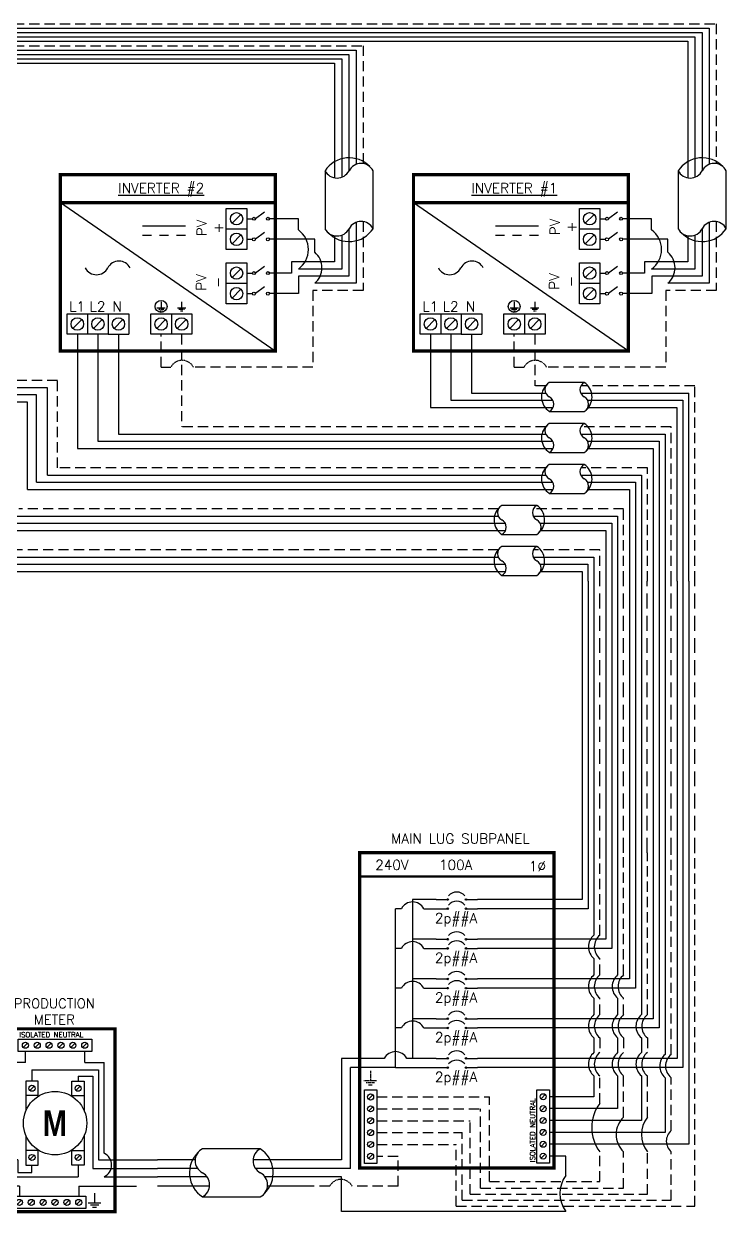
# Model space of a CAD drawing. Header units: feet. Extents: x 9859 to 10652, y 16033 to 16582.
# Drawn here: x 10474.3 to 10652.3, y 16256.8 to 16558 of the extents above; entities that cross this region are included whole.
import ezdxf

# ---------------------------------------------------------------- set-up
doc = ezdxf.new("R2010")
doc.units = ezdxf.units.FT
doc.header["$MEASUREMENT"] = 0
doc.linetypes.add('HIDDEN', pattern=[0.375, 0.25, -0.125])
for name, color, linetype in [('ONE LINE BLOCKS', 7, 'Continuous'), ('TABLES', 7, 'Continuous'), ('TEXT', 7, 'Continuous'), ('Z - TITLEBLOCK TXT', 7, 'Continuous')]:
    doc.layers.add(name, color=color, linetype=linetype)
doc.styles.add('ONE LINE TXT', font='techb___.ttf')
doc.styles.get("Standard").update_dxf_attribs({"font": 'simplex.shx'})

# ---------------------------------------------------------------- blocks, each defined once
blk = doc.blocks.new('*U18')
at = {"color": 7, "linetype": 'Continuous'}
for p, q in [((-628.73, -1.61), (-2.62, -1.61)), ((-2.62, -1.61), (-2.62, -51.53)), ((-628.73, -4.82), (-7.87, -4.82)), ((-7.87, -4.82), (-7.87, -56.2)), ((-628.73, -9.64), (-132.05, -9.65)), ((-628.73, -12.86), (-137.3, -12.86)), ((-137.3, -12.86), (-137.3, -56.2)), ((-132.05, -9.65), (-132.05, -51.53)), ((-143.43, -53.85), (-143.43, -75.09)), ((-125.81, -75.09), (-125.81, -53.85)), ((-14, -53.85), (-14, -75.09)), ((3.63, -75.09), (3.63, -53.85)), ((-153.18, -71.46), (-163.81, -71.46)), ((-153.18, -75.56), (-153.18, -71.46)), ((-132.05, -72.78), (-132.05, -95.11)), ((-23.75, -71.46), (-34.38, -71.46)), ((-23.75, -75.56), (-23.75, -71.46)), ((-2.62, -72.78), (-2.62, -95.11)), ((-137.3, -77.45), (-137.3, -89.87)), ((-7.87, -77.45), (-7.87, -89.87)), ((-147.22, -78.99), (-163.81, -78.99)), ((-147.22, -83.72), (-147.22, -78.99)), ((-17.79, -78.99), (-34.38, -78.99)), ((-17.79, -83.72), (-17.79, -78.99)), ((-137.3, -89.87), (-153.18, -89.87)), ((-7.87, -89.87), (-23.75, -89.87)), ((-132.05, -95.11), (-147.22, -95.11)), ((-2.62, -95.11), (-17.79, -95.11)), ((-234.22, -113.78), (-234.22, -155.6)), ((-104.79, -113.78), (-104.79, -140.58)), ((-48.42, -131.42), (-61.23, -131.42)), ((-252.46, -138.64), (-363.66, -138.64)), ((-252.46, -170.63), (-252.46, -138.64)), ((-104.79, -140.58), (-59.86, -140.58)), ((-61.23, -142.05), (-48.42, -142.05)), ((-47.05, -140.58), (-14.42, -140.58)), ((-14.42, -140.58), (-14.42, -204.29)), ((-48.42, -146.44), (-61.23, -146.44)), ((-234.22, -155.6), (-59.86, -155.6)), ((-47.05, -155.6), (-23.12, -155.6)), ((-23.12, -155.6), (-23.12, -204.29)), ((-61.23, -157.08), (-48.42, -157.08)), ((-48.42, -161.47), (-61.23, -161.47)), ((-252.46, -170.63), (-59.86, -170.63)), ((-61.23, -172.1), (-48.42, -172.1)), ((-47.05, -170.63), (-31.82, -170.63)), ((-31.82, -170.63), (-31.82, -204.29)), ((-65.82, -176.49), (-78.63, -176.49)), ((-266.54, -185.65), (-77.27, -185.65)), ((-78.63, -187.13), (-65.82, -187.13)), ((-64.45, -185.65), (-40.52, -185.65)), ((-40.52, -185.65), (-40.52, -204.29)), ((-65.82, -191.52), (-78.63, -191.52)), ((-280.35, -200.68), (-77.27, -200.68)), ((-78.63, -202.15), (-65.82, -202.15)), ((-64.45, -200.68), (-49.22, -200.68)), ((-49.22, -200.68), (-49.22, -204.29))]:
    blk.add_line(p, q, dxfattribs=at)
at = {"color": 253, "linetype": 'Continuous'}
for p, q in [((-628.73, -3.21), (-5.24, -3.22)), ((-5.24, -3.22), (-5.24, -53.95)), ((-628.73, -6.43), (-10.49, -6.43)), ((-10.49, -6.43), (-10.49, -56.43)), ((-628.73, -11.25), (-134.67, -11.25)), ((-134.67, -11.25), (-134.67, -53.95)), ((-628.73, -14.47), (-139.92, -14.47)), ((-139.92, -14.47), (-139.92, -56.43)), ((-139.92, -77.68), (-139.92, -87.25)), ((-134.67, -75.19), (-134.67, -92.49)), ((-10.49, -77.68), (-10.49, -87.25)), ((-5.24, -75.19), (-5.24, -92.49)), ((-155.76, -91.36), (-163.81, -91.36)), ((-139.92, -87.25), (-155.76, -87.25)), ((-155.76, -87.25), (-155.76, -91.36)), ((-26.32, -91.36), (-34.38, -91.36)), ((-10.49, -87.25), (-26.32, -87.25)), ((-26.32, -87.25), (-26.32, -91.36)), ((-134.67, -92.49), (-153.13, -92.49)), ((-153.13, -92.49), (-153.13, -98.89)), ((-5.24, -92.49), (-23.7, -92.49)), ((-23.7, -92.49), (-23.7, -98.89)), ((-153.13, -98.89), (-163.81, -98.89)), ((-23.7, -98.89), (-34.38, -98.89)), ((-219.15, -113.78), (-219.15, -150.34)), ((-89.72, -113.78), (-89.72, -135.32)), ((-245.18, -133.38), (-348.59, -133.38)), ((-245.18, -165.37), (-245.18, -133.38)), ((-89.72, -135.32), (-62.57, -135.32)), ((-49.75, -135.32), (-10.07, -135.32)), ((-10.07, -204.29), (-10.07, -135.32)), ((-219.15, -150.34), (-62.57, -150.34)), ((-49.75, -150.34), (-18.77, -150.34)), ((-18.77, -150.34), (-18.77, -204.29)), ((-245.18, -165.37), (-62.57, -165.37)), ((-49.75, -165.37), (-27.47, -165.37)), ((-27.47, -165.37), (-27.47, -204.29)), ((-259.25, -180.39), (-79.97, -180.39)), ((-67.16, -180.39), (-36.17, -180.39)), ((-36.17, -180.39), (-36.17, -204.29)), ((-273.07, -195.42), (-79.97, -195.42)), ((-67.16, -195.42), (-44.87, -195.42)), ((-44.87, -195.42), (-44.87, -204.29))]:
    blk.add_line(p, q, dxfattribs=at)
at = {"color": 10, "linetype": 'Continuous'}
for p, q in [((-226.69, -113.78), (-226.69, -152.97)), ((-97.26, -113.78), (-97.26, -137.95)), ((-249.24, -136.01), (-356.12, -136.01)), ((-249.24, -168), (-249.24, -136.01)), ((-97.26, -137.95), (-59.99, -137.95)), ((-47.18, -137.95), (-12.24, -137.95)), ((-12.24, -137.95), (-12.24, -204.29)), ((-226.69, -152.97), (-59.99, -152.97)), ((-47.18, -152.97), (-20.94, -152.97)), ((-20.94, -152.97), (-20.94, -204.29)), ((-249.24, -168), (-59.99, -168)), ((-47.18, -168), (-29.64, -168)), ((-29.64, -168), (-29.64, -204.29)), ((-263.31, -183.02), (-77.39, -183.02)), ((-64.58, -183.02), (-38.34, -183.02)), ((-38.34, -183.02), (-38.34, -204.29)), ((-277.13, -198.05), (-77.39, -198.05)), ((-64.58, -198.05), (-47.04, -198.05)), ((-47.04, -198.05), (-47.04, -204.29))]:
    blk.add_line(p, q, dxfattribs=at)
at = {"color": 7, "linetype": 'Continuous'}
for centre, radius, start, end in [((-134.62, -59.7), 10.58, 43.9732, 146.4265), ((-5.19, -59.7), 10.58, 43.9732, 146.4265), ((-134.62, -69.24), 10.58, 223.9732, 326.4265), ((-5.19, -69.24), 10.58, 223.9732, 326.4265), ((-57.7, -136.74), 6.38, 133.9732, 236.4265), ((-51.94, -136.74), 6.38, 313.9732, 56.4265), ((-57.7, -151.76), 6.38, 133.9732, 236.4265), ((-51.94, -151.76), 6.38, 313.9732, 56.4265), ((-57.7, -166.79), 6.38, 133.9732, 236.4265), ((-51.94, -166.79), 6.38, 313.9732, 56.4265), ((-75.1, -181.81), 6.38, 133.9732, 236.4265), ((-69.34, -181.81), 6.38, 313.9732, 56.4265), ((-69.34, -196.83), 6.38, 313.9732, 56.4265), ((-75.1, -196.83), 6.38, 133.9732, 236.4265)]:
    blk.add_arc(centre, radius, start, end, dxfattribs=at)
at = {"layer": 'ONE LINE BLOCKS', "lineweight": 50, "const_width": 1.19}
for points in [[(-240.44, -119.95), (-240.44, -55.29), (-161.67, -55.29), (-161.67, -119.95)], [(-240.44, -65.58), (-240.44, -55.29), (-161.67, -55.29), (-161.67, -65.58)], [(-111.01, -119.95), (-111.01, -55.29), (-32.24, -55.29), (-32.24, -119.95)], [(-111.01, -65.58), (-111.01, -55.29), (-32.24, -55.29), (-32.24, -65.58)]]:
    blk.add_lwpolyline(points, close=True, dxfattribs=at)
at = {"layer": 'TEXT', "color": 92, "linetype": 'HIDDEN', "ltscale": 15}
for p, q in [((-628.73, 0), (0, 0)), ((0, 0), (0, -51.24)), ((-628.73, -8.04), (-129.43, -8.04)), ((-129.43, -8.04), (-129.43, -51.24)), ((-129.43, -72.49), (-129.43, -97.74)), ((0, -72.49), (0, -97.74)), ((-129.43, -97.74), (-147.94, -97.74)), ((-147.94, -97.74), (-147.94, -125.82)), ((0, -97.74), (-18.51, -97.74)), ((-18.51, -97.74), (-18.51, -125.82)), ((-203.52, -125.82), (-203.52, -113.78)), ((-195.98, -113.78), (-195.98, -147.71)), ((-74.09, -125.82), (-74.09, -113.78)), ((-66.55, -113.78), (-66.55, -132.69)), ((-203.52, -125.82), (-199.92, -125.82)), ((-147.94, -125.82), (-191.68, -125.82)), ((-74.09, -125.82), (-70.48, -125.82)), ((-18.51, -125.82), (-62.25, -125.82)), ((-241.54, -130.75), (-325.41, -130.75)), ((-241.54, -162.74), (-241.54, -130.75)), ((-62.5, -132.69), (-66.55, -132.69)), ((-7.89, -132.69), (-49.68, -132.69)), ((-7.89, -204.29), (-7.89, -132.69)), ((-62.5, -147.71), (-195.98, -147.71)), ((-16.59, -147.71), (-49.68, -147.71)), ((-16.59, -204.29), (-16.59, -147.71)), ((-62.5, -162.74), (-241.54, -162.74)), ((-25.29, -162.74), (-49.68, -162.74)), ((-25.29, -204.29), (-25.29, -162.74)), ((-79.9, -177.76), (-255.61, -177.76)), ((-33.99, -177.76), (-67.08, -177.76)), ((-33.99, -204.29), (-33.99, -177.76)), ((-79.9, -192.79), (-269.43, -192.79)), ((-42.69, -192.79), (-67.08, -192.79)), ((-42.69, -204.29), (-42.69, -192.79))]:
    blk.add_line(p, q, dxfattribs=at)
at = {"layer": 'TEXT', "color": 92, "linetype": 'Continuous', "flags": 128}
for points in [[(-205.05, -104.14), (-201.98, -104.14)], [(-203.52, -101.84), (-203.52, -104.14)], [(-197.52, -104.14), (-194.45, -104.14)], [(-195.98, -101.84), (-195.98, -104.14)], [(-75.62, -104.14), (-72.55, -104.14)], [(-74.08, -101.84), (-74.09, -104.14)], [(-68.09, -104.14), (-65.02, -104.14)], [(-66.55, -101.84), (-66.55, -104.14)], [(-73.08, -104.71), (-75.09, -104.71)], [(-65.55, -104.71), (-67.56, -104.71)]]:
    blk.add_lwpolyline(points, dxfattribs=at)
at = {"layer": 'TEXT', "color": 92, "linetype": 'HIDDEN', "flags": 128}
for points in [[(-202.51, -104.71), (-204.52, -104.71)], [(-203.05, -105.28), (-203.99, -105.28)], [(-194.98, -104.71), (-196.99, -104.71)], [(-195.51, -105.28), (-196.46, -105.28)], [(-73.62, -105.28), (-74.56, -105.28)], [(-66.08, -105.28), (-67.02, -105.28)]]:
    blk.add_lwpolyline(points, dxfattribs=at)
at = {"layer": 'TEXT', "color": 92, "linetype": 'Continuous'}
for centre in [(-203.52, -103.58), (-74.09, -103.58)]:
    blk.add_circle(centre, 2.17, dxfattribs=at)
at = {"layer": 'TEXT', "color": 92, "linetype": 'HIDDEN', "ltscale": 0.3}
for centre in [(-195.8, -127.98), (-66.36, -127.98)]:
    blk.add_arc(centre, 4.65, 27.6639, 152.3361, dxfattribs=at)
at = {"layer": 'Z - TITLEBLOCK TXT', "color": 7, "linetype": 'Continuous'}
for p, q in [((-161.67, -119.95), (-240.44, -65.58)), ((-32.24, -119.95), (-111.01, -65.58)), ((-194.62, -74.19), (-210.38, -74.19)), ((-207.09, -77.6), (-210.38, -77.6)), ((-200.85, -77.6), (-204.15, -77.6)), ((-194.62, -77.6), (-197.91, -77.6)), ((-65.19, -74.19), (-80.95, -74.19)), ((-77.66, -77.6), (-80.95, -77.6)), ((-71.42, -77.6), (-74.72, -77.6)), ((-65.19, -77.6), (-68.48, -77.6))]:
    blk.add_line(p, q, dxfattribs=at)
at = {"layer": 'Z - TITLEBLOCK TXT', "color": 1, "linetype": 'Continuous'}
for p, q in [((-179.62, -82.76), (-179.62, -67.69)), ((-179.62, -67.69), (-172.09, -67.69)), ((-179.62, -82.76), (-179.62, -67.69)), ((-172.09, -67.69), (-172.09, -82.76)), ((-172.09, -67.69), (-172.09, -75.23)), ((-165.66, -69), (-168.93, -71.44)), ((-50.19, -82.76), (-50.19, -67.69)), ((-50.19, -67.69), (-42.66, -67.69)), ((-50.19, -82.76), (-50.19, -67.69)), ((-42.66, -67.69), (-42.66, -82.76)), ((-42.66, -67.69), (-42.66, -75.23)), ((-36.23, -69), (-39.49, -71.44)), ((-172.09, -71.46), (-170.05, -71.46)), ((-42.66, -71.46), (-40.62, -71.46)), ((-172.09, -75.23), (-179.62, -75.23)), ((-165.66, -76.53), (-168.93, -78.98)), ((-42.66, -75.23), (-50.19, -75.23)), ((-36.23, -76.53), (-39.49, -78.98)), ((-172.09, -82.76), (-179.62, -82.76)), ((-172.09, -78.99), (-170.05, -78.99)), ((-42.66, -82.76), (-50.19, -82.76)), ((-42.66, -78.99), (-40.62, -78.99)), ((-179.62, -102.66), (-179.62, -87.59)), ((-179.62, -87.59), (-172.09, -87.59)), ((-172.09, -87.59), (-172.09, -95.12)), ((-172.09, -91.36), (-170.05, -91.36)), ((-165.66, -88.89), (-168.93, -91.34)), ((-50.19, -102.66), (-50.19, -87.59)), ((-50.19, -87.59), (-42.66, -87.59)), ((-42.66, -87.59), (-42.66, -95.12)), ((-42.66, -91.36), (-40.62, -91.36)), ((-36.23, -88.89), (-39.49, -91.34)), ((-172.09, -95.12), (-179.62, -95.12)), ((-172.09, -95.12), (-172.09, -102.66)), ((-42.66, -95.12), (-50.19, -95.12)), ((-42.66, -95.12), (-42.66, -102.66)), ((-172.09, -98.89), (-170.05, -98.89)), ((-165.66, -96.43), (-168.93, -98.87)), ((-42.66, -98.89), (-40.62, -98.89)), ((-36.23, -96.43), (-39.49, -98.87)), ((-172.09, -102.66), (-179.62, -102.66)), ((-42.66, -102.66), (-50.19, -102.66)), ((-237.99, -106.25), (-222.92, -106.25)), ((-237.99, -113.78), (-237.99, -106.25)), ((-237.99, -106.25), (-230.46, -106.25)), ((-230.46, -106.25), (-230.46, -113.78)), ((-222.92, -106.25), (-222.92, -113.78)), ((-222.92, -106.25), (-215.39, -106.25)), ((-215.39, -106.25), (-215.39, -113.78)), ((-207.28, -106.25), (-192.22, -106.25)), ((-207.28, -113.78), (-207.28, -106.25)), ((-207.28, -106.25), (-199.75, -106.25)), ((-199.75, -106.25), (-199.75, -113.78)), ((-192.22, -106.25), (-192.22, -113.78)), ((-108.56, -106.25), (-93.49, -106.25)), ((-108.56, -113.78), (-108.56, -106.25)), ((-108.56, -106.25), (-101.02, -106.25)), ((-101.02, -106.25), (-101.02, -113.78)), ((-93.49, -106.25), (-93.49, -113.78)), ((-93.49, -106.25), (-85.96, -106.25)), ((-85.96, -106.25), (-85.96, -113.78)), ((-77.85, -106.25), (-62.78, -106.25)), ((-77.85, -113.78), (-77.85, -106.25)), ((-77.85, -106.25), (-70.32, -106.25)), ((-70.32, -106.25), (-70.32, -113.78)), ((-62.78, -106.25), (-62.78, -113.78)), ((-222.92, -113.78), (-237.99, -113.78)), ((-222.92, -113.78), (-215.39, -113.78)), ((-192.22, -113.78), (-207.28, -113.78)), ((-93.49, -113.78), (-108.56, -113.78)), ((-93.49, -113.78), (-85.96, -113.78)), ((-62.78, -113.78), (-77.85, -113.78))]:
    blk.add_line(p, q, dxfattribs=at)
at = {"layer": 'Z - TITLEBLOCK TXT', "color": 4, "linetype": 'Continuous'}
for p, q in [((-174.25, -69.85), (-177.46, -73.07)), ((-44.82, -69.85), (-48.03, -73.07)), ((-174.25, -77.39), (-177.46, -80.6)), ((-44.82, -77.39), (-48.03, -80.6)), ((-174.25, -89.75), (-177.46, -92.96)), ((-44.82, -89.75), (-48.03, -92.96)), ((-174.25, -97.28), (-177.46, -100.5)), ((-44.82, -97.28), (-48.03, -100.5)), ((-232.62, -108.41), (-235.83, -111.62)), ((-225.08, -108.41), (-228.3, -111.62)), ((-217.55, -108.41), (-220.76, -111.62)), ((-201.91, -108.41), (-205.12, -111.62)), ((-194.38, -108.41), (-197.59, -111.62)), ((-103.19, -108.41), (-106.4, -111.62)), ((-95.65, -108.41), (-98.86, -111.62)), ((-88.12, -108.41), (-91.33, -111.62)), ((-72.48, -108.41), (-75.69, -111.62)), ((-64.94, -108.41), (-68.16, -111.62))]:
    blk.add_line(p, q, dxfattribs=at)
for centre in [(-175.86, -71.46), (-46.43, -71.46), (-175.86, -78.99), (-46.43, -78.99), (-175.86, -91.36), (-46.43, -91.36), (-175.86, -98.89), (-46.43, -98.89), (-234.22, -110.02), (-226.69, -110.02), (-219.15, -110.02), (-203.52, -110.02), (-195.98, -110.02), (-104.79, -110.02), (-97.26, -110.02), (-89.72, -110.02), (-74.09, -110.02), (-66.55, -110.02)]:
    blk.add_circle(centre, 2.27, dxfattribs=at)
at = {"layer": 'Z - TITLEBLOCK TXT', "color": 1, "linetype": 'Continuous'}
for centre in [(-169.51, -71.46), (-164.35, -71.46), (-40.08, -71.46), (-34.92, -71.46), (-169.51, -78.99), (-164.35, -78.99), (-40.08, -78.99), (-34.92, -78.99), (-169.51, -91.36), (-164.35, -91.36), (-40.08, -91.36), (-34.92, -91.36), (-169.51, -98.89), (-164.35, -98.89), (-40.08, -98.89), (-34.92, -98.89)]:
    blk.add_circle(centre, 0.541, dxfattribs=at)
at = {"layer": 'Z - TITLEBLOCK TXT', "linetype": 'Continuous'}
for centre, radius, start, end in [((-130.21, -56.16), 4.98, 27.6639, 152.3361), ((-0.78, -56.16), 4.98, 27.6639, 152.3361), ((-139.03, -51.54), 4.98, 207.6639, 332.3361), ((-9.6, -51.54), 4.98, 207.6639, 332.3361), ((-130.21, -77.4), 4.98, 27.6639, 152.3361), ((-0.78, -77.4), 4.98, 27.6639, 152.3361), ((-158.31, -82.72), 8.8, 305.6505, 54.3495), ((-139.03, -72.78), 4.98, 207.6639, 332.3361), ((-28.88, -82.72), 8.8, 305.6505, 54.3495), ((-9.6, -72.78), 4.98, 207.6639, 332.3361), ((-218.97, -91.64), 4.65, 27.6639, 152.3361), ((-151.99, -89.41), 7.43, 309.9338, 50.0662), ((-89.54, -91.64), 4.65, 27.6639, 152.3361), ((-22.56, -89.41), 7.43, 309.9338, 50.0662), ((-227.21, -87.32), 4.65, 207.6639, 332.3361), ((-97.77, -87.32), 4.65, 207.6639, 332.3361), ((-59.84, -134.08), 3, 117.6639, 242.3361), ((-47.02, -134.08), 3, 117.6639, 242.3361), ((-62.62, -139.39), 3, 297.6639, 62.3361), ((-49.81, -139.39), 3, 297.6639, 62.3361), ((-59.84, -149.1), 3, 117.6639, 242.3361), ((-47.02, -149.1), 3, 117.6639, 242.3361), ((-62.62, -154.42), 3, 297.6639, 62.3361), ((-49.81, -154.42), 3, 297.6639, 62.3361), ((-59.84, -164.13), 3, 117.6639, 242.3361), ((-47.02, -164.13), 3, 117.6639, 242.3361), ((-62.62, -169.44), 3, 297.6639, 62.3361), ((-49.81, -169.44), 3, 297.6639, 62.3361), ((-77.24, -179.15), 3, 117.6639, 242.3361), ((-64.42, -179.15), 3, 117.6639, 242.3361), ((-80.02, -184.47), 3, 297.6639, 62.3361), ((-67.21, -184.47), 3, 297.6639, 62.3361), ((-77.24, -194.18), 3, 117.6639, 242.3361), ((-64.42, -194.18), 3, 117.6639, 242.3361), ((-80.02, -199.49), 3, 297.6639, 62.3361), ((-67.21, -199.49), 3, 297.6639, 62.3361)]:
    blk.add_arc(centre, radius, start, end, dxfattribs=at)
at = {"layer": 'TABLES', "color": 1, "linetype": 'Continuous'}
for s, p in [('%%UINVERTER #2', (-219.23, -62.03)), ('%%UINVERTER #1', (-89.8, -62.03))]:
    blk.add_text(s, height=3.6576, dxfattribs=at).set_placement(p)
at = {"layer": 'TEXT', "color": 1, "char_height": 3.658, "attachment_point": 5, "rotation": 90}
for s, width, insert in [('PV +', 2.8378, (-185.6, -74.82)), ('PV +', 2.8378, (-56.17, -74.48)), ('PV -', 2.8013, (-185.82, -94.79)), ('PV -', 2.8013, (-56.39, -94.45))]:
    blk.add_mtext_dynamic_manual_height_columns(s, width=width, gutter_width=0.75, heights=[0], dxfattribs=dict(at, insert=insert))
at = {"layer": 'TEXT', "color": 1, "attachment_point": 5}
for s, insert, char_height in [('L1', (-234.28, -103.61), 3.658), ('L2', (-226.82, -103.58), 3.658), ('N', (-219.57, -103.63), 3.66), ('L1', (-104.85, -103.61), 3.658), ('L2', (-97.39, -103.58), 3.658), ('N', (-90.14, -103.63), 3.66)]:
    blk.add_mtext_dynamic_manual_height_columns(s, width=0.1481, gutter_width=0.75, heights=[0], dxfattribs=dict(at, insert=insert, char_height=char_height))
blk = doc.blocks.new('M_METER PAN')
at = {"color": 253, "linetype": 'Continuous'}
for p, q in [((4.735, 8.023), (4.735, 8.748)), ((8.589, 8.023), (8.589, 8.748)), ((4.735, 8.023), (3.483, 8.023)), ((3.483, 2.136), (3.483, 8.023)), ((8.589, 8.023), (9.84, 8.023)), ((9.84, 2.136), (9.84, 8.023)), ((3.483, 0.611), (0, 0.611)), ((9.84, 0.611), (13.323, 0.611))]:
    blk.add_line(p, q, dxfattribs=at)
at = {"color": 7, "linetype": 'Continuous'}
for p, q in [((5.163, 7.563), (5.163, 6.819)), ((5.163, 7.563), (9.474, 7.563)), ((9.474, 7.563), (9.474, 1.711)), ((4.245, 1.711), (0, 1.711)), ((4.245, 1.711), (4.245, 0.898)), ((9.474, 1.711), (13.323, 1.711)), ((4.245, 0.898), (5.163, 0.898)), ((5.163, 0.898), (5.163, 1.37))]:
    blk.add_line(p, q, dxfattribs=at)
at = {"color": 10, "linetype": 'Continuous'}
for p, q in [((8.16, 7.142), (8.16, 6.819)), ((8.16, 7.142), (9.123, 7.142)), ((9.123, 7.142), (9.123, 1.149)), ((3.832, 1.149), (0, 1.149)), ((3.832, 1.149), (3.832, 0.611)), ((8.16, 1.37), (8.16, 0.611)), ((9.123, 1.149), (13.323, 1.149)), ((3.832, 0.611), (8.16, 0.611))]:
    blk.add_line(p, q, dxfattribs=at)
at = {"color": 1, "linetype": 'Continuous'}
for p, q in [((5.565, 5.899), (4.761, 5.899)), ((7.758, 5.899), (8.562, 5.899)), ((5.565, 2.326), (4.761, 2.326)), ((7.758, 2.326), (8.562, 2.326))]:
    blk.add_line(p, q, dxfattribs=at)
at = {"color": 253, "linetype": 'Continuous'}
for centre, start, end in [((3.823, 1.374), 113.9997, 246.0003), ((9.5, 1.374), 293.9997, 66.0003)]:
    blk.add_arc(centre, 0.835, start, end, dxfattribs=at)
at = {"layer": 'ONE LINE BLOCKS', "lineweight": 50, "const_width": 0.21}
blk.add_lwpolyline([(2.772, -1.647), (2.772, 10.216), (10.552, 10.216), (10.552, -1.647)], close=True, dxfattribs=at)
at = {"layer": 'TEXT', "color": 92, "linetype": 'HIDDEN', "ltscale": 15}
for p, q in [((4.347, 0), (0, 0)), ((4.347, 0), (4.347, -0.649)), ((8.201, 0), (8.201, -0.649)), ((8.201, 0), (13.323, 0))]:
    blk.add_line(p, q, dxfattribs=at)
at = {"layer": 'TEXT', "color": 92, "linetype": 'Continuous', "flags": 128}
for points in [[(9.228, -0.457), (9.227, -1.078)], [(8.812, -1.078), (9.642, -1.078)], [(9.498, -1.231), (8.956, -1.231)], [(9.354, -1.385), (9.1, -1.385)]]:
    blk.add_lwpolyline(points, dxfattribs=at)
at = {"layer": 'TEXT', "linetype": 'Continuous'}
blk.add_circle((6.662, 4.095), 2.059, dxfattribs=at)
at = {"layer": 'Z - TITLEBLOCK TXT', "color": 1, "linetype": 'Continuous'}
for p, q in [((4.275, 8.748), (4.275, 9.552)), ((4.275, 9.552), (9.049, 9.552)), ((9.049, 9.552), (9.049, 8.748)), ((9.049, 8.748), (4.275, 8.748)), ((4.761, 6.819), (4.761, 4.888)), ((5.565, 6.819), (4.761, 6.819)), ((5.565, 5.838), (5.565, 6.819)), ((7.758, 5.838), (7.758, 6.819)), ((7.758, 6.819), (8.562, 6.819)), ((8.562, 6.819), (8.562, 4.888)), ((4.761, 3.301), (4.761, 1.37)), ((8.562, 3.301), (8.562, 1.37)), ((5.565, 1.37), (5.565, 2.351)), ((7.758, 1.37), (7.758, 2.351)), ((4.761, 1.37), (5.565, 1.37)), ((8.562, 1.37), (7.758, 1.37)), ((3.887, -1.453), (3.887, -0.649)), ((3.887, -0.649), (8.661, -0.649)), ((8.661, -0.649), (8.661, -1.453)), ((8.661, -1.453), (3.887, -1.453))]:
    blk.add_line(p, q, dxfattribs=at)
at = {"layer": 'Z - TITLEBLOCK TXT', "color": 4, "linetype": 'Continuous'}
for p, q in [((4.874, 9.29), (4.596, 9.011)), ((5.645, 9.29), (5.366, 9.011)), ((6.416, 9.29), (6.137, 9.011)), ((7.186, 9.29), (6.908, 9.011)), ((7.957, 9.29), (7.679, 9.011)), ((8.728, 9.29), (8.449, 9.011)), ((5.303, 6.499), (5.024, 6.22)), ((8.299, 6.499), (8.021, 6.22)), ((5.303, 2.005), (5.024, 1.727)), ((8.299, 2.005), (8.021, 1.727)), ((4.486, -0.912), (4.208, -1.19)), ((5.257, -0.912), (4.978, -1.19)), ((6.028, -0.912), (5.749, -1.19)), ((6.798, -0.912), (6.52, -1.19)), ((7.569, -0.912), (7.291, -1.19)), ((8.34, -0.912), (8.061, -1.19))]:
    blk.add_line(p, q, dxfattribs=at)
for centre in [(4.735, 9.15), (5.506, 9.15), (6.276, 9.15), (7.047, 9.15), (7.818, 9.15), (8.589, 9.15), (5.163, 6.359), (8.16, 6.359), (5.163, 1.866), (8.16, 1.866), (4.347, -1.051), (5.118, -1.051), (5.888, -1.051), (6.659, -1.051), (7.43, -1.051), (8.201, -1.051)]:
    blk.add_circle(centre, 0.197, dxfattribs=at)
at = {"layer": 'TABLES', "color": 4, "linetype": 'Continuous'}
blk.add_text('ISOLATED NEUTRAL', height=0.33207, dxfattribs=at).set_placement((4.339, 9.669))
at = {"layer": 'TEXT', "color": 1, "insert": (6.613, 11.342), "char_height": 0.62775, "attachment_point": 5}
blk.add_mtext_dynamic_manual_height_columns('PRODUCTION METER', width=1.32031, gutter_width=7.17, heights=[0], dxfattribs=at)
at = {"layer": 'Z - TITLEBLOCK TXT', "color": 253, "linetype": 'Continuous', "style": 'ONE LINE TXT'}
blk.add_text('M', height=1.662, dxfattribs=at).set_placement((5.854, 3.259))
blk = doc.blocks.new('*U17')
at = {"color": 0}
blk.add_blockref('M_METER PAN', (0, 0), dxfattribs=at)
blk = doc.blocks.new('*U6')
at = {"color": 7, "linetype": 'Continuous'}
for p, q in [((6.669, 2.433), (2.905, 2.433)), ((2.435, 1.711), (0, 1.711)), ((9.575, 1.711), (6.199, 1.711)), ((2.905, -0.69), (6.669, -0.69))]:
    blk.add_line(p, q, dxfattribs=at)
at = {"color": 10, "linetype": 'Continuous'}
for p, q in [((2.591, 1.149), (0, 1.149)), ((9.575, 1.149), (6.355, 1.149))]:
    blk.add_line(p, q, dxfattribs=at)
at = {"color": 253, "linetype": 'Continuous'}
for p, q in [((3.208, 0.611), (0, 0.611)), ((9.575, 0.611), (6.972, 0.611))]:
    blk.add_line(p, q, dxfattribs=at)
at = {"color": 7, "linetype": 'Continuous'}
for centre, start, end in [((5.633, 0.872), 313.97324, 56.42648), ((3.942, 0.872), 133.97324, 236.42648)]:
    blk.add_arc(centre, 1.874, start, end, dxfattribs=at)
at = {"layer": 'TEXT', "color": 92, "linetype": 'HIDDEN', "ltscale": 15}
for p, q in [((3.373, 0), (0, 0)), ((9.575, 0), (7.137, 0))]:
    blk.add_line(p, q, dxfattribs=at)
at = {"layer": 'Z - TITLEBLOCK TXT', "linetype": 'Continuous'}
for centre, start, end in [((3.315, 1.653), 117.66392, 242.33608), ((7.078, 1.653), 117.66392, 242.33608), ((2.496, 0.091), 297.66392, 62.33608), ((6.26, 0.091), 297.66392, 62.33608)]:
    blk.add_arc(centre, 0.882, start, end, dxfattribs=at)
blk = doc.blocks.new('*U20')
at = {"layer": 'ONE LINE BLOCKS', "linetype": 'Continuous'}
h = blk.add_hatch(color=1, dxfattribs=at)
h.dxf.hatch_style = 1
edge = h.paths.add_edge_path()
edge.add_arc((52.27, 105.07), 0.291, 0, 360)
h = blk.add_hatch(color=1, dxfattribs=at)
h.dxf.hatch_style = 1
edge = h.paths.add_edge_path()
edge.add_arc((58.94, 105.07), 0.291, 0, 360)
h = blk.add_hatch(color=1, dxfattribs=at)
h.dxf.hatch_style = 1
edge = h.paths.add_edge_path()
edge.add_arc((52.27, 101.69), 0.291, 0, 360)
h = blk.add_hatch(color=1, dxfattribs=at)
h.dxf.hatch_style = 1
edge = h.paths.add_edge_path()
edge.add_arc((58.94, 101.69), 0.291, 0, 360)
h = blk.add_hatch(color=1, dxfattribs=at)
h.dxf.hatch_style = 1
edge = h.paths.add_edge_path()
edge.add_arc((52.27, 90.51), 0.291, 0, 360)
h = blk.add_hatch(color=1, dxfattribs=at)
h.dxf.hatch_style = 1
edge = h.paths.add_edge_path()
edge.add_arc((52.27, 87.13), 0.291, 0, 360)
h = blk.add_hatch(color=1, dxfattribs=at)
h.dxf.hatch_style = 1
edge = h.paths.add_edge_path()
edge.add_arc((58.94, 90.51), 0.291, 0, 360)
h = blk.add_hatch(color=1, dxfattribs=at)
h.dxf.hatch_style = 1
edge = h.paths.add_edge_path()
edge.add_arc((58.94, 87.13), 0.291, 0, 360)
h = blk.add_hatch(color=1, dxfattribs=at)
h.dxf.hatch_style = 1
edge = h.paths.add_edge_path()
edge.add_arc((52.27, 75.95), 0.291, 0, 360)
h = blk.add_hatch(color=1, dxfattribs=at)
h.dxf.hatch_style = 1
edge = h.paths.add_edge_path()
edge.add_arc((58.94, 75.95), 0.291, 0, 360)
h = blk.add_hatch(color=1, dxfattribs=at)
h.dxf.hatch_style = 1
edge = h.paths.add_edge_path()
edge.add_arc((52.27, 72.57), 0.291, 0, 360)
h = blk.add_hatch(color=1, dxfattribs=at)
h.dxf.hatch_style = 1
edge = h.paths.add_edge_path()
edge.add_arc((58.94, 72.57), 0.291, 0, 360)
h = blk.add_hatch(color=1, dxfattribs=at)
h.dxf.hatch_style = 1
edge = h.paths.add_edge_path()
edge.add_arc((52.27, 61.39), 0.291, 0, 360)
h = blk.add_hatch(color=1, dxfattribs=at)
h.dxf.hatch_style = 1
edge = h.paths.add_edge_path()
edge.add_arc((58.94, 61.39), 0.291, 0, 360)
h = blk.add_hatch(color=1, dxfattribs=at)
h.dxf.hatch_style = 1
edge = h.paths.add_edge_path()
edge.add_arc((52.27, 58.01), 0.291, 0, 360)
h = blk.add_hatch(color=1, dxfattribs=at)
h.dxf.hatch_style = 1
edge = h.paths.add_edge_path()
edge.add_arc((58.94, 58.01), 0.291, 0, 360)
h = blk.add_hatch(color=1, dxfattribs=at)
h.dxf.hatch_style = 1
edge = h.paths.add_edge_path()
edge.add_arc((52.27, 46.83), 0.291, 0, 360)
h = blk.add_hatch(color=1, dxfattribs=at)
h.dxf.hatch_style = 1
edge = h.paths.add_edge_path()
edge.add_arc((52.27, 43.45), 0.291, 0, 360)
h = blk.add_hatch(color=1, dxfattribs=at)
h.dxf.hatch_style = 1
edge = h.paths.add_edge_path()
edge.add_arc((58.94, 46.83), 0.291, 0, 360)
h = blk.add_hatch(color=1, dxfattribs=at)
h.dxf.hatch_style = 1
edge = h.paths.add_edge_path()
edge.add_arc((58.94, 43.45), 0.291, 0, 360)
at = {"color": 7, "linetype": 'Continuous'}
for p, q in [((101.52, 122.2), (101.52, 105.07)), ((110.22, 122.2), (110.22, 90.51)), ((118.92, 122.2), (118.92, 75.95)), ((127.62, 122.2), (127.62, 61.39)), ((136.32, 122.2), (136.32, 46.83)), ((48.07, 105.07), (39.41, 105.07)), ((39.41, 105.07), (39.41, 90.51)), ((101.52, 105.07), (63.14, 105.07)), ((48.07, 90.51), (39.41, 90.51)), ((39.41, 90.51), (39.41, 75.95)), ((110.22, 90.51), (63.14, 90.51)), ((48.07, 75.95), (39.41, 75.95)), ((39.41, 75.95), (39.41, 61.39)), ((118.92, 75.95), (63.14, 75.95)), ((48.07, 61.39), (39.41, 61.39)), ((39.41, 61.39), (39.41, 46.83)), ((127.62, 61.39), (63.14, 61.39)), ((29, 46.83), (13.32, 46.83)), ((13.32, 46.83), (13.32, 9.66)), ((48.07, 46.83), (37.24, 46.83)), ((136.32, 46.83), (63.14, 46.83)), ((13.32, 9.66), (0, 9.66))]:
    blk.add_line(p, q, dxfattribs=at)
at = {"color": 10, "linetype": 'Continuous'}
for p, q in [((103.7, 122.2), (103.7, 101.69)), ((112.4, 122.2), (112.4, 87.13)), ((121.1, 122.2), (121.1, 72.57)), ((129.8, 122.2), (129.8, 58.01)), ((138.5, 122.2), (138.5, 43.45)), ((33.12, 87.13), (33.12, 101.69)), ((35.29, 101.69), (33.12, 101.69)), ((43.53, 101.69), (48.07, 101.69)), ((103.7, 101.69), (63.14, 101.69)), ((33.12, 72.57), (33.12, 87.13)), ((35.29, 87.13), (33.12, 87.13)), ((43.53, 87.13), (48.07, 87.13)), ((112.4, 87.13), (63.14, 87.13)), ((33.12, 58.01), (33.12, 72.57)), ((35.29, 72.57), (33.12, 72.57)), ((43.53, 72.57), (48.07, 72.57)), ((121.1, 72.57), (63.14, 72.57)), ((33.12, 43.45), (33.12, 58.01)), ((35.29, 58.01), (33.12, 58.01)), ((43.53, 58.01), (48.07, 58.01)), ((129.8, 58.01), (63.14, 58.01)), ((33.12, 43.45), (16.61, 43.45)), ((16.61, 6.49), (16.61, 43.45)), ((33.12, 43.45), (48.07, 43.45)), ((138.5, 43.45), (63.14, 43.45)), ((16.61, 6.49), (0, 6.49))]:
    blk.add_line(p, q, dxfattribs=at)
at = {"color": 253, "linetype": 'Continuous'}
for p, q in [((105.87, 122.2), (105.87, 92)), ((114.57, 122.2), (114.57, 77.44)), ((123.27, 122.2), (123.27, 62.88)), ((131.97, 122.2), (131.97, 48.32)), ((140.67, 122.2), (140.67, 15.37)), ((105.87, 83.44), (105.87, 77.44)), ((105.87, 68.88), (105.87, 62.88)), ((114.57, 68.88), (114.57, 62.88)), ((105.87, 54.32), (105.87, 48.99)), ((114.57, 54.32), (114.57, 48.99)), ((123.27, 54.32), (123.27, 48.99)), ((105.87, 40.44), (105.87, 32.77)), ((114.57, 40.44), (114.57, 28.42)), ((123.27, 40.44), (123.27, 24.07)), ((131.97, 39.76), (131.97, 19.72)), ((105.87, 32.77), (89.53, 32.77)), ((114.57, 28.42), (89.53, 28.42)), ((123.27, 24.07), (89.53, 24.07)), ((131.97, 19.72), (89.53, 19.72)), ((140.67, 15.37), (89.53, 15.37)), ((95.54, 11.02), (89.53, 11.02)), ((95.54, 3.95), (95.54, 11.02)), ((13.32, 3.45), (0, 3.45)), ((13.32, -9.22), (13.32, 3.45)), ((95.54, -9.22), (13.32, -9.22))]:
    blk.add_line(p, q, dxfattribs=at)
at = {"color": 10, "linetype": 'Continuous'}
for centre in [(39.41, 99.53), (39.41, 84.97), (39.41, 70.41), (39.41, 55.85)]:
    blk.add_arc(centre, 4.65, 27.6639, 152.3361, dxfattribs=at)
at = {"color": 253, "linetype": 'Continuous'}
for centre, radius, start, end in [((109.45, 87.72), 5.58, 129.9215, 230.0785), ((109.45, 73.16), 5.58, 129.9215, 230.0785), ((118.15, 73.16), 5.58, 129.9215, 230.0785), ((109.45, 58.6), 5.58, 129.9215, 230.0785), ((118.15, 58.6), 5.58, 129.9215, 230.0785), ((126.85, 58.6), 5.58, 129.9215, 230.0785), ((109.45, 44.71), 5.58, 129.9215, 230.0785), ((118.15, 44.71), 5.58, 129.9215, 230.0785), ((126.85, 44.71), 5.58, 129.9215, 230.0785), ((135.55, 44.04), 5.58, 129.9215, 230.0785), ((104.53, -2.64), 11.14, 143.7592, 216.2408)]:
    blk.add_arc(centre, radius, start, end, dxfattribs=at)
at = {"color": 7, "linetype": 'Continuous'}
blk.add_arc((33.12, 44.67), 4.65, 27.6639, 152.3361, dxfattribs=at)
at = {"layer": 'ONE LINE BLOCKS', "lineweight": 50}
blk.add_line((20.02, 113.49), (91.19, 113.49), dxfattribs=at)
at = {"layer": 'ONE LINE BLOCKS', "lineweight": 50, "const_width": 1.19}
blk.add_lwpolyline([(20.02, 6.67), (20.02, 122.2), (91.19, 122.2), (91.19, 6.67)], close=True, dxfattribs=at)
at = {"layer": 'TEXT', "color": 92, "linetype": 'HIDDEN', "ltscale": 15}
for p, q in [((108.05, 92), (108.05, 122.2)), ((116.75, 77.44), (116.75, 122.2)), ((125.45, 62.88), (125.45, 122.2)), ((134.15, 48.32), (134.15, 122.2)), ((142.85, -7.31), (142.85, 122.2)), ((108.05, 77.44), (108.05, 83.44)), ((108.05, 62.88), (108.05, 68.88)), ((116.75, 62.88), (116.75, 68.88)), ((108.05, 54.32), (108.05, 48.99)), ((116.75, 54.32), (116.75, 48.99)), ((125.45, 54.32), (125.45, 48.99)), ((108.05, 30.36), (108.05, 40.44)), ((116.75, 25.32), (116.75, 40.44)), ((125.45, 25.32), (125.45, 40.44)), ((134.15, 20.4), (134.15, 39.76)), ((26.29, 32.7), (67.55, 32.7)), ((67.55, 1.73), (67.55, 32.7)), ((26.29, 28.35), (64.29, 28.35)), ((64.29, -0.75), (64.29, 28.35)), ((26.29, 24), (60.5, 24)), ((60.5, -2.95), (60.5, 24)), ((26.29, 19.65), (57.58, 19.65)), ((57.58, -5.13), (57.58, 19.65)), ((26.29, 15.3), (55.38, 15.3)), ((55.38, -7.31), (55.38, 15.3)), ((34.13, 10.94), (26.29, 10.94)), ((34.13, 0), (34.13, 10.94)), ((108.05, 1.73), (108.05, 12.63)), ((116.75, -0.75), (116.75, 12.63)), ((125.45, -2.95), (125.45, 12.63)), ((134.15, -5.13), (134.15, 12.63)), ((9.01, 0), (0, 0)), ((34.13, 0), (17.25, 0)), ((67.55, 1.73), (108.05, 1.73)), ((60.5, -2.95), (125.45, -2.95)), ((64.29, -0.75), (116.75, -0.75)), ((55.38, -7.31), (142.85, -7.31)), ((57.58, -5.13), (134.15, -5.13))]:
    blk.add_line(p, q, dxfattribs=at)
at = {"layer": 'TEXT', "color": 92, "linetype": 'HIDDEN', "flags": 128}
for points in [[(23.92, 42.29), (23.92, 38.79)], [(21.58, 38.79), (26.26, 38.79)], [(25.45, 37.92), (22.39, 37.92)], [(24.64, 37.05), (23.2, 37.05)]]:
    blk.add_lwpolyline(points, dxfattribs=at)
at = {"layer": 'TEXT', "color": 92, "linetype": 'Continuous', "ltscale": 4}
for centre, radius, start, end in [((111.52, 87.72), 5.51, 129.059, 230.941), ((111.52, 73.16), 5.51, 129.059, 230.941), ((120.22, 73.16), 5.51, 129.059, 230.941), ((111.52, 58.6), 5.51, 129.059, 230.941), ((120.22, 58.6), 5.51, 129.059, 230.941), ((128.92, 58.6), 5.51, 129.059, 230.941), ((111.52, 44.71), 5.51, 129.059, 230.941), ((120.22, 44.71), 5.51, 129.059, 230.941), ((128.92, 44.71), 5.51, 129.059, 230.941), ((137.62, 44.04), 5.51, 129.059, 230.941), ((119.72, 21.49), 14.66, 142.7873, 217.2127), ((122.64, 18.97), 8.66, 132.8846, 227.1154), ((133.7, 18.97), 10.41, 142.4478, 217.5522), ((137.6, 16.51), 5.2, 131.5882, 228.4118)]:
    blk.add_arc(centre, radius, start, end, dxfattribs=at)
at = {"layer": 'TEXT', "color": 92, "linetype": 'HIDDEN', "ltscale": 0.3}
blk.add_arc((13.13, -2.16), 4.65, 27.6639, 152.3361, dxfattribs=at)
at = {"layer": 'Z - TITLEBLOCK TXT', "color": 1, "linetype": 'Continuous'}
for p, q in [((21.75, 8.35), (21.75, 35.29)), ((21.75, 35.29), (26.29, 35.29)), ((26.29, 35.29), (26.29, 8.35)), ((84.99, 8.42), (84.99, 35.37)), ((84.99, 35.37), (89.53, 35.37)), ((89.53, 35.37), (89.53, 8.42)), ((26.29, 8.35), (21.75, 8.35)), ((89.53, 8.42), (84.99, 8.42))]:
    blk.add_line(p, q, dxfattribs=at)
at = {"layer": 'Z - TITLEBLOCK TXT', "color": 4, "linetype": 'Continuous'}
for p, q in [((24.81, 33.48), (23.24, 31.91)), ((88.04, 33.56), (86.47, 31.98)), ((24.81, 29.13), (23.24, 27.56)), ((88.04, 29.2), (86.47, 27.63)), ((24.81, 24.78), (23.24, 23.21)), ((88.04, 24.85), (86.47, 23.28)), ((24.81, 20.43), (23.24, 18.86)), ((88.04, 20.5), (86.47, 18.93)), ((24.81, 16.08), (23.24, 14.51)), ((88.04, 16.15), (86.47, 14.58)), ((24.81, 11.73), (23.24, 10.16)), ((88.04, 11.8), (86.47, 10.23))]:
    blk.add_line(p, q, dxfattribs=at)
at = {"layer": 'Z - TITLEBLOCK TXT', "color": 1, "linetype": 'Continuous', "flags": 128}
for points in [[(48.07, 105.07), (52.27, 105.07)], [(48.07, 105.07), (52.27, 105.07)], [(58.94, 105.07), (63.14, 105.07)], [(48.07, 101.69), (52.27, 101.69)], [(48.07, 101.69), (52.27, 101.69)], [(58.94, 101.69), (63.14, 101.69)], [(48.07, 90.51), (52.27, 90.51)], [(48.07, 90.51), (52.27, 90.51)], [(58.94, 90.51), (63.14, 90.51)], [(48.07, 87.13), (52.27, 87.13)], [(48.07, 87.13), (52.27, 87.13)], [(58.94, 87.13), (63.14, 87.13)], [(48.07, 75.95), (52.27, 75.95)], [(48.07, 75.95), (52.27, 75.95)], [(58.94, 75.95), (63.14, 75.95)], [(48.07, 72.57), (52.27, 72.57)], [(48.07, 72.57), (52.27, 72.57)], [(58.94, 72.57), (63.14, 72.57)], [(48.07, 61.39), (52.27, 61.39)], [(48.07, 61.39), (52.27, 61.39)], [(58.94, 61.39), (63.14, 61.39)], [(48.07, 58.01), (52.27, 58.01)], [(48.07, 58.01), (52.27, 58.01)], [(58.94, 58.01), (63.14, 58.01)], [(48.07, 46.83), (52.27, 46.83)], [(48.07, 46.83), (52.27, 46.83)], [(58.94, 46.83), (63.14, 46.83)], [(48.07, 43.45), (52.27, 43.45)], [(48.07, 43.45), (52.27, 43.45)], [(58.94, 43.45), (63.14, 43.45)]]:
    blk.add_lwpolyline(points, dxfattribs=at)
at = {"layer": 'Z - TITLEBLOCK TXT', "color": 1, "linetype": 'Continuous'}
for centre in [(52.27, 105.07), (58.94, 105.07), (52.27, 101.69), (58.94, 101.69), (52.27, 90.51), (52.27, 87.13), (58.94, 90.51), (58.94, 87.13), (52.27, 75.95), (58.94, 75.95), (52.27, 72.57), (58.94, 72.57), (52.27, 61.39), (58.94, 61.39), (52.27, 58.01), (58.94, 58.01), (52.27, 46.83), (52.27, 43.45), (58.94, 46.83), (58.94, 43.45)]:
    blk.add_circle(centre, 0.291, dxfattribs=at)
at = {"layer": 'Z - TITLEBLOCK TXT', "color": 4, "linetype": 'Continuous'}
for centre in [(24.02, 32.7), (87.26, 32.77), (24.02, 28.35), (87.26, 28.42), (24.02, 24), (87.26, 24.07), (24.02, 19.65), (87.26, 19.72), (24.02, 15.3), (87.26, 15.37), (24.02, 10.94), (87.26, 11.02)]:
    blk.add_circle(centre, 1.11, dxfattribs=at)
at = {"layer": 'Z - TITLEBLOCK TXT', "color": 1, "linetype": 'Continuous'}
for centre in [(55.6, 103.87), (55.6, 100.49), (55.6, 89.31), (55.6, 85.93), (55.6, 74.75), (55.6, 71.37), (55.6, 60.19), (55.6, 56.81), (55.6, 45.63), (55.6, 42.25)]:
    blk.add_arc(centre, 3.93, 40.3392, 139.6608, dxfattribs=at)
at = {"layer": 'TABLES', "color": 1, "linetype": 'Continuous'}
for p in [(47.57, 96.45), (47.57, 81.89), (47.57, 67.33), (47.57, 52.77), (47.57, 38.21)]:
    blk.add_text('2p##A', height=3.658, dxfattribs=at).set_placement(p)
at = {"layer": 'TABLES', "color": 4, "linetype": 'Continuous'}
blk.add_text('ISOLATED NEUTRAL', height=1.8743, rotation=90, dxfattribs=at).set_placement((84.33, 8.78))
at = {"layer": 'TEXT', "color": 1, "attachment_point": 5}
for s, width, gutter_width, insert, char_height in [('MAIN LUG SUBPANEL ', 62.3984, 7.17, (56.89, 127.37), 3.6576), ('240V', 0.1481, 0.75, (31.81, 117.75), 3.658), ('100A', 0.1481, 0.75, (55.19, 117.75), 3.658), ('1∅', 0.1481, 0.75, (85.17, 117.24), 3.658)]:
    blk.add_mtext_dynamic_manual_height_columns(s, width=width, gutter_width=gutter_width, heights=[0], dxfattribs=dict(at, insert=insert, char_height=char_height))

msp = doc.modelspace()

# ---------------------------------------------------------------- linework, layer by layer
at = {"color": 7, "linetype": 'Continuous'}
for p, q in [((10615.75, 16416.83), (10615.75, 16348.07)), ((10621.77, 16416.83), (10621.77, 16348.07)), ((10627.78, 16416.83), (10627.78, 16348.07)), ((10633.79, 16416.83), (10633.79, 16348.07)), ((10639.81, 16416.83), (10639.81, 16348.07))]:
    msp.add_line(p, q, dxfattribs=at)
at = {"color": 10, "linetype": 'Continuous'}
for p, q in [((10617.26, 16416.83), (10617.26, 16348.07)), ((10623.27, 16416.83), (10623.27, 16348.07)), ((10629.28, 16416.83), (10629.28, 16348.07)), ((10635.3, 16416.83), (10635.3, 16348.07)), ((10641.31, 16416.83), (10641.31, 16348.07))]:
    msp.add_line(p, q, dxfattribs=at)
at = {"color": 253, "linetype": 'Continuous'}
for p, q in [((10618.76, 16416.83), (10618.76, 16348.07)), ((10624.77, 16416.83), (10624.77, 16348.07)), ((10630.79, 16416.83), (10630.79, 16348.07)), ((10636.8, 16416.83), (10636.8, 16348.07)), ((10642.81, 16416.83), (10642.81, 16348.07))]:
    msp.add_line(p, q, dxfattribs=at)
at = {"layer": 'TEXT', "color": 92, "linetype": 'HIDDEN', "ltscale": 15}
for p, q in [((10620.26, 16348.07), (10620.26, 16416.83)), ((10626.28, 16348.07), (10626.28, 16416.83)), ((10632.29, 16348.07), (10632.29, 16416.83)), ((10638.3, 16348.07), (10638.3, 16416.83)), ((10644.32, 16348.07), (10644.32, 16416.83))]:
    msp.add_line(p, q, dxfattribs=at)

# ---------------------------------------------------------------- block references
for name, p, xscale, yscale, zscale in [('*U18', (10649.77, 16558.03), 0.6911433531261844, 0.6911433531261844, 0.6911433531261844), ('*U20', (10545.59, 16263.62), 0.691143353126214, 0.691143353126214, 0.691143353126214)]:
    msp.add_blockref(name, p, dxfattribs=dict(xscale=xscale, yscale=yscale, zscale=zscale))
at = {"color": 155, "true_color": 0x647190, "xscale": 3.901118384997633, "yscale": 3.901118384997633, "zscale": 3.901118384997633}
for name, p in [('*U17', (10456.26, 16263.62)), ('*U6', (10508.23, 16263.62))]:
    msp.add_blockref(name, p, dxfattribs=at)

doc.saveas('drawing.dxf')
